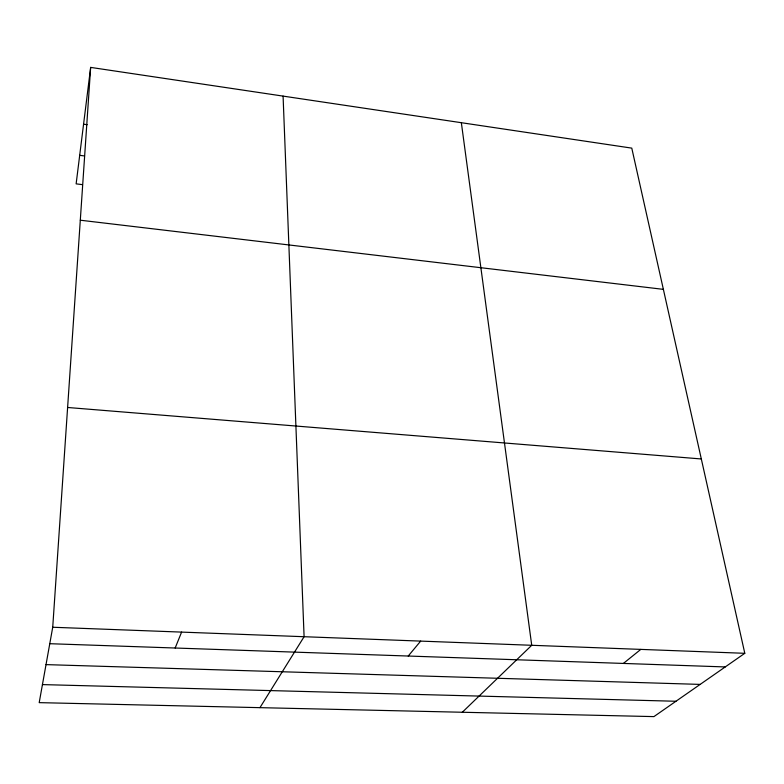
<?xml version="1.0" encoding="UTF-8"?>
<svg xmlns="http://www.w3.org/2000/svg" width="784" height="784" viewBox="0 0 784 784"><rect width="100%" height="100%" fill="white"/><g stroke="black" fill="none" stroke-linecap="round" stroke-linejoin="round"><path stroke-width="1.18" d="M52.724 627.249L90.65 67.395L631.777 148.127L744.8 653.307L653.925 716.605L39.2 702.64L52.724 627.249L744.8 653.307M90.65 67.395L76.136 183.858L82.202 184.612M175.165 648.015L181.604 632.1M259.945 707.658L304.094 636.716L283.083 96.099M408.229 656.032L420.665 641.106M462.315 712.254L531.728 645.291L461.345 122.696M623.388 663.44L640.793 649.397M42.434 684.599L675.965 701.259M46.021 664.616L700.161 684.403M49.774 643.703L725.229 666.939M67.61 407.484L701.317 458.963M80.301 220.206L663.372 289.355M79.694 155.32L84.545 155.957M83.574 124.205L87.21 124.705"/></g></svg>
